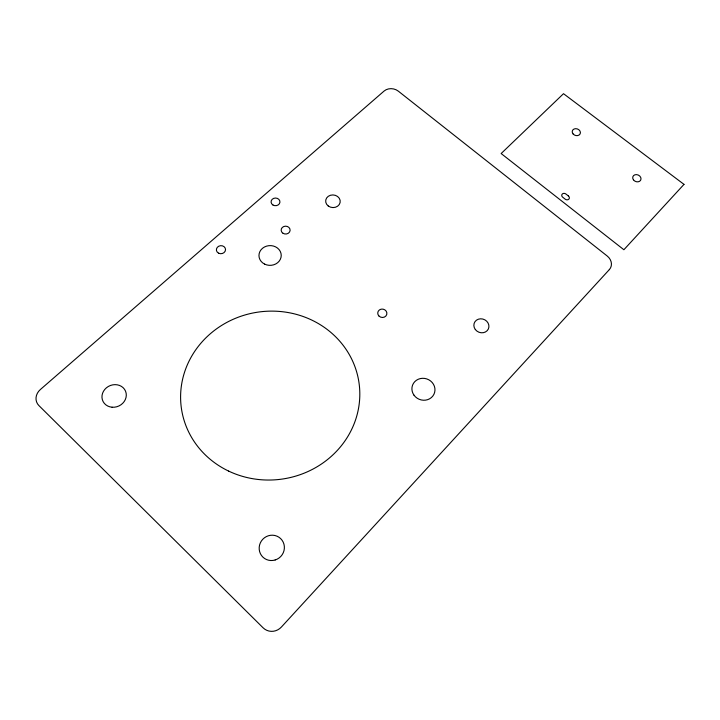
<?xml version="1.0" encoding="UTF-8"?>
<svg xmlns="http://www.w3.org/2000/svg" width="720" height="720" viewBox="0 0 720 720"><rect width="100%" height="100%" fill="white"/><g stroke="black" fill="none" stroke-linecap="round" stroke-linejoin="round"><path stroke-width="1.08" d="M609.345 269.604L281.412 627.021A13.446 12.816 -67 0 1 263.079 627.795L38.889 405.558A12.582 11.016 -26.3 0 1 40.383 389.511L384.084 91.053A10.125 8.325 8.9 0 1 398.286 91.125L607.185 255.996A10.926 9.279 26.5 0 1 609.345 269.604M684 184.374L623.889 249.741L501.147 153.54L563.508 93.69L684 184.374M568.359 195.939L565.911 194.022A2.637 2.205 21.4 0 0 562.284 194.04A2.637 2.205 21.4 0 0 562.743 197.244L565.2 199.17A2.637 2.205 21.6 0 0 568.827 199.152A2.637 2.205 21.6 0 0 568.359 195.939M328.275 206.01A7.29 6.318 5 0 0 340.119 202.5A7.29 6.318 5 0 0 330.444 195.264A7.29 6.318 5 0 0 328.275 206.01M475.326 329.526A7.65 6.885 22.5 0 0 488.304 329.076A7.65 6.885 22.5 0 0 480.555 318.807A7.65 6.885 22.5 0 0 475.326 329.526M379.089 316.161A4.599 4.194 11 0 0 386.748 314.478A4.599 4.194 11 0 0 381.096 309.177A4.599 4.194 11 0 0 379.089 316.161M272.943 204.993A4.437 3.834 0.3 0 0 279.927 202.239A4.437 3.834 0.3 0 0 273.672 198.378A4.437 3.834 0.3 0 0 272.943 204.993M218.619 253.206A4.581 4.023 -5.5 0 0 225.531 249.642A4.581 4.023 -5.5 0 0 218.718 246.231A4.581 4.023 -5.5 0 0 218.619 253.206M283.05 233.307A4.482 3.933 0.7 0 0 290.097 230.472A4.482 3.933 0.7 0 0 283.752 226.53A4.482 3.933 0.7 0 0 283.05 233.307M275.148 559.98A12.834 12.456 -49.8 0 0 280.62 538.569A12.834 12.456 -49.8 0 0 259.569 545.049A12.834 12.456 -49.8 0 0 275.148 559.98M264.618 264.105A11.133 9.873 -1.3 0 0 281.232 255.33A11.133 9.873 -1.3 0 0 264.438 247.005A11.133 9.873 -1.3 0 0 264.618 264.105M228.636 471.087A89.721 84.348 -8.3 0 0 359.739 390.6A89.721 84.348 -8.3 0 0 222.246 325.044A89.721 84.348 -8.3 0 0 228.636 471.087M112.095 407.223A12.375 11.097 -23.7 0 0 125.541 391.176A12.375 11.097 -23.7 0 0 104.751 389.457A12.375 11.097 -23.7 0 0 112.095 407.223M414 395.181A11.637 10.881 21 0 0 433.908 394.335A11.637 10.881 21 0 0 422.415 378.306A11.637 10.881 21 0 0 414 395.181M573.111 133.965A4.185 3.393 19.8 0 0 580.131 133.866A4.185 3.393 19.8 0 0 575.703 128.673A4.185 3.393 19.8 0 0 573.111 133.965M633.42 179.811A4.284 3.492 24.1 0 0 640.611 180.279A4.284 3.492 24.1 0 0 636.525 174.609A4.284 3.492 24.1 0 0 633.42 179.811"/></g></svg>
